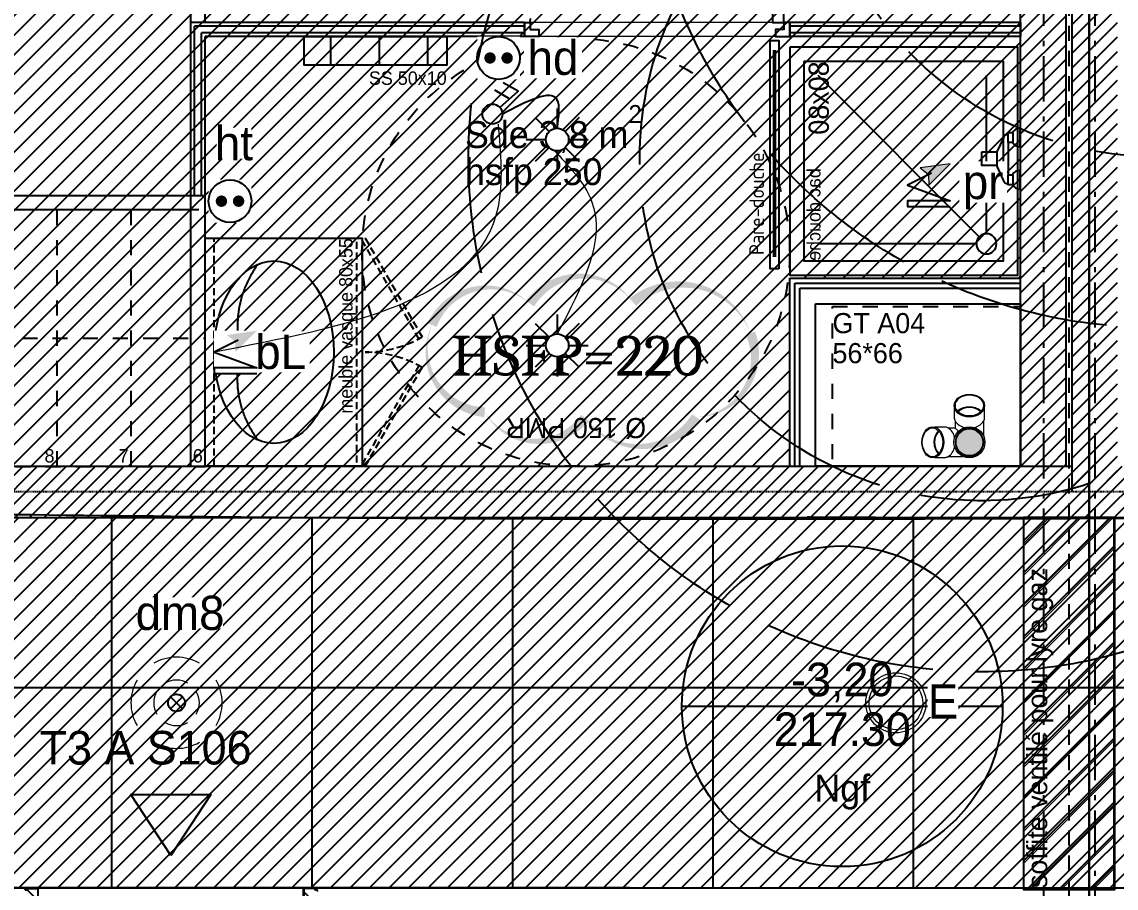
# Model space of a CAD drawing. Header units: centimetres. Extents: x -35664 to 50682, y -23001 to 23705.
# Drawn here: x 5841.6 to 6225.4, y 4152.4 to 4456.2 of the extents above; entities that cross this region are included whole.
import ezdxf

# ---------------------------------------------------------------- set-up
doc = ezdxf.new("R2010")
doc.units = ezdxf.units.CM
for name, pattern in [('ACAD_ISO02W100', [15, 12, -3]), ('ISO-03', [1.5, 0.6, -0.9]), ('Style de ligne -1', [0.41664, 0.20828, -0.20836]), ('Style de ligne -11', [0.347222, 0.20828, -0.138942]), ('Style de ligne -13', [0.147638, 0.098425, -0.049213]), ('Style de ligne -18', [0.164042, 0.054681, -0.109361]), ('Style de ligne -5', [0.20828, 0.069425, -0.138855]), ('Style de ligne -6', [1.04164, 0.625, -0.20828, 0.06943, -0.13893]), ('VW-01', [0.41656, 0.20828, -0.20828])]:
    doc.linetypes.add(name, pattern=pattern)
for name, color, linetype in [('B amÈnagement intÈrieur_Hatch', 252, 'Continuous'), ('B aménagement intérieur', 252, 'Continuous'), ('B BATI-équipement-sanitaires', 252, 'Continuous'), ('B faience', 252, 'Style de ligne -11'), ('B Faux plafonds', 9, 'Continuous'), ('B Faux plafonds_Hatch', 9, 'Continuous'), ('B GÈnÈral_Hatch', 252, 'Continuous'), ('B Général', 252, 'Continuous'), ('C ANNOTATIONS-axes horizontaux', 252, 'Style de ligne -1'), ('C ANNOTATIONS-niveaux', 252, 'Continuous'), ('C ANNOTATIONS-PMR', 252, 'Style de ligne -5'), ('C ANNOTATIONS-prestations', 252, 'Continuous'), ('C ANNOTATIONS-prestations_Hatch', 252, 'Continuous'), ('C ANNOTATIONS-texte', 252, 'Continuous'), ('C ANNOTATIONS-textes-numérotation gaine', 252, 'ISO-03'), ('D SURFACES-shab', 252, 'Continuous'), ('F REMPLISSAGE-vert clair', 252, 'Continuous'), ('F REMPLISSAGE-vert foncé', 252, 'Continuous'), ('prlm-EAU-CHU', 42, 'Continuous'), ('prlm-EAU-EUEV', 25, 'Continuous'), ('prlm-GT', 242, 'Continuous'), ('prlm-MOD', 64, 'Continuous')]:
    doc.layers.add(name, color=color, linetype=linetype)
doc.layers.add('prlm-CHAUFF-CONV', color=1, linetype='Continuous', lineweight=25)
doc.layers.add('prlm-ELEC-CFO', color=1, linetype='Continuous', lineweight=25)
doc.layers.add('prlm-ZEROPLOT', color=254, linetype='Continuous', plot=False)
doc.layers.get('prlm-CHAUFF-CONV').off()
doc.styles.add('Eurostile', font='Eurosti.TTF')
doc.styles.add('Eurostile (bold)', font='Eurostib.TTF')
doc.styles.add('Eurostile (italic)', font='Eurostib.TTF')
doc.styles.add('prlm-elec-cfo', font='comic.ttf', dxfattribs={"height": 12})
doc.styles.add('prlm-mod', font='cambriaz.ttf', dxfattribs={"height": 18})
doc.styles.get("Standard").update_dxf_attribs({"font": 'isocp.shx', "height": 15})
pattern_1 = [(45, (0, 0.2205), (-3.5277778, 3.3072917), [])]
pattern_2 = [(45, (0, 0), (2.4253472, -2.6458333), [])]

# ---------------------------------------------------------------- blocks, each defined once
blk = doc.blocks.new('A 90.Groupe-1')
at = {"layer": 'B amÈnagement intÈrieur_Hatch', "linetype": 'Continuous'}
blk.add_hatch(color=250, dxfattribs=at).paths.add_polyline_path([(5601.39, 4343.25), (5593.89, 4345.26), (5601.39, 4347.27)])
at = {"layer": 'B aménagement intérieur', "linetype": 'Continuous'}
for p, q in [((5619.89, 4390.26), (5619.89, 4300.26)), ((5645.89, 4390.26), (5645.89, 4300.26)), ((5671.89, 4390.26), (5671.89, 4300.26)), ((5697.89, 4390.26), (5697.89, 4300.26)), ((5723.89, 4390.26), (5723.89, 4300.26)), ((5749.89, 4390.26), (5749.89, 4300.26)), ((5775.89, 4390.26), (5775.89, 4300.26)), ((5593.89, 4345.26), (5788.89, 4345.26))]:
    blk.add_line(p, q, dxfattribs=at)
at = {"layer": 'B aménagement intérieur', "linetype": 'VW-01', "ltscale": 25.4}
for p, q in [((5801.89, 4390.26), (5801.89, 4300.26)), ((5827.89, 4390.26), (5827.89, 4300.26)), ((5853.89, 4390.26), (5853.89, 4300.26)), ((5879.89, 4390.26), (5879.89, 4300.26)), ((5788.89, 4345.26), (5905.89, 4345.26))]:
    blk.add_line(p, q, dxfattribs=at)
at = {"layer": 'B aménagement intérieur', "linetype": 'Continuous', "flags": 128}
blk.add_lwpolyline([(5801.89, 4390.26), (5593.89, 4390.26), (5593.89, 4300.26), (5775.89, 4300.26)], dxfattribs=at)
at = {"layer": 'B aménagement intérieur', "linetype": 'VW-01', "ltscale": 25.4, "flags": 128}
blk.add_lwpolyline([(5775.89, 4300.26), (5905.89, 4300.26), (5905.89, 4390.26), (5801.89, 4390.26)], close=True, dxfattribs=at)
at = {"layer": 'B aménagement intérieur', "linetype": 'Continuous', "flags": 128}
blk.add_lwpolyline([(5601.39, 4343.25), (5593.89, 4345.26), (5601.39, 4347.27)], close=True, dxfattribs=at)
at = {"layer": 'C ANNOTATIONS-prestations', "insert": (5596.39, 4388.96), "char_height": 7.059, "width": 93.6119, "attachment_point": 1, "line_spacing_factor": 0.894142, "style": 'Eurostile'}
blk.add_mtext('escalier 18 hts de 17,8 cm\\Pgiron 26 cm\\P', dxfattribs=at)
at = {"layer": 'C ANNOTATIONS-prestations', "attachment_point": 1, "line_spacing_factor": 0.894142, "style": 'Eurostile'}
for s, insert, char_height in [('18', (5585.23, 4306.38), 4.706), ('17', (5611.23, 4306.45), 4.706), ('16', (5637.23, 4306.38), 4.706), ('15', (5663.23, 4306.38), 4.706), ('14', (5689.23, 4306.38), 4.706), ('13', (5715.23, 4306.38), 4.706), ('12', (5741.23, 4306.38), 4.706), ('11', (5767.23, 4306.45), 4.706), ('10', (5793.23, 4306.38), 4.706), ('9', (5823.56, 4306.38), 4.71), ('8', (5849.56, 4306.38), 4.71), ('7', (5875.56, 4306.38), 4.71), ('6', (5901.56, 4306.38), 4.71)]:
    blk.add_mtext(s, dxfattribs=dict(at, insert=insert, char_height=char_height))
blk = doc.blocks.new('A 90.Groupe-2-1')
at = {"layer": 'B Général', "linetype": 'Continuous'}
for centre, major_axis, ratio in [((0, -24.07), (32, 0), 0.65625), ((0, -6.97), (1.5, 0), 1), ((0, -17.15), (2.5, 0), 1)]:
    blk.add_ellipse(centre, major_axis=major_axis, ratio=ratio, dxfattribs=at)
for points in [[(-30.82, -18.37), (-20.7, -11.37), (-9.74, -11.32), (-4.71, -11.3), (0, -11.3)], [(30.82, -18.37), (20.7, -11.37), (9.74, -11.32), (4.71, -11.3), (0, -11.3)]]:
    blk.add_open_spline(points, degree=2, knots=[0, 0, 0, 1, 1, 2, 2, 2], dxfattribs=at)
blk.add_open_spline([(-30.45, -17.59), (-30.5, -17.61), (-30.55, -17.64)], degree=2, dxfattribs=at)
blk = doc.blocks.new('A 90.meuble vasque 80x60')
at = {"layer": 'B BATI-équipement-sanitaires', "linetype": 'Style de ligne -13', "ltscale": 25.4, "flags": 128}
for points in [[(-40, -3.07), (40, -3.07), (40, -53.07), (-40, -53.07)], [(-40, -56.07), (-5.36, -76.07), (-4.71, -74.94), (-39.35, -54.94)], [(40, -56.07), (5.36, -76.07), (4.71, -74.94), (39.35, -54.94)]]:
    blk.add_lwpolyline(points, close=True, dxfattribs=at)
at = {"layer": 'B BATI-équipement-sanitaires', "linetype": 'Style de ligne -13', "ltscale": 25.4}
for centre, start, end in [((-40, -56.07), 330, 0), ((40, -56.07), 180, 210)]:
    blk.add_arc(centre, 40, start, end, dxfattribs=at)
at = {"layer": 'B Général', "flags": 128}
blk.add_lwpolyline([(-40, 0), (40, 0), (40, -55), (-40, -55)], close=True, dxfattribs=at)
at = {"layer": 'B Général'}
blk.add_blockref('A 90.Groupe-2-1', (0, 0), dxfattribs=at)
at = {"layer": 'C ANNOTATIONS-prestations', "insert": (40, -53.07), "char_height": 4.706, "width": 80, "attachment_point": 9, "line_spacing_factor": 0.894142, "style": 'Eurostile'}
blk.add_mtext('meuble vasque 80x55', dxfattribs=at)
blk = doc.blocks.new('A 90.PP 80')
at = {"layer": 'B Général', "flags": 128}
blk.add_lwpolyline([(-43, 2.5), (-43, 85.5), (-39, 85.5), (-39, 2.5)], close=True, dxfattribs=at)
at = {"layer": 'B Général', "linetype": 'Style de ligne -18', "ltscale": 25.4, "flags": 128}
blk.add_lwpolyline([(46, 2.5), (45.27, 13.33), (43.1, 23.98), (39.53, 34.26), (34.61, 44), (28.44, 53.03), (21.1, 61.19), (12.74, 68.35), (3.5, 74.38), (-6.47, 79.18), (-17, 82.67), (-27.91, 84.79), (-39, 85.5)], dxfattribs=at)
at = {"layer": 'B Général', "linetype": 'Continuous', "flags": 128}
for points in [[(-45, 2.5), (-43, 2.5), (-43, 0), (-40, 0), (-40, -2.5), (-45, -2.5)], [(48, 2.5), (46, 2.5), (46, 0), (43, 0), (43, -2.5), (48, -2.5), (48, -2.5), (48, -2.5), (48, 1.79), (48, 1.79)]]:
    blk.add_lwpolyline(points, close=True, dxfattribs=at)
at = {"layer": 'C ANNOTATIONS-prestations', "insert": (-37.5, 32.5), "char_height": 5.8825, "attachment_point": 1, "rotation": 90, "line_spacing_factor": 0.894142, "style": 'Eurostile'}
blk.add_mtext('PP 83 x 204', dxfattribs=at)
blk = doc.blocks.new('A 90.Sèche-serviette')
at = {"layer": 'B GÈnÈral_Hatch', "linetype": 'Continuous'}
h = blk.add_hatch(dxfattribs=at)
h.set_pattern_fill('H_BARDAGE V 150', color=256, style=0, pattern_type=2)
h.set_pattern_definition([(90, (0, 3.493), (17, 0), [])])
h.paths.add_polyline_path([(-25, 8.4925), (25, 8.4925), (25, -1.5075), (-25, -1.5075)])
at = {"layer": 'B Général', "linetype": 'Continuous', "flags": 128}
blk.add_lwpolyline([(-25, 8.4925), (25, 8.4925), (25, -1.5075), (-25, -1.5075)], close=True, dxfattribs=at)
at = {"layer": 'C ANNOTATIONS-prestations', "insert": (25, -8.4925), "char_height": 4.706, "width": 50, "attachment_point": 9, "line_spacing_factor": 0.894142, "style": 'Eurostile'}
blk.add_mtext('SS 50x10', dxfattribs=at)
blk = doc.blocks.new('A 90.Bac douche 80.80')
at = {"layer": 'B faience', "lineweight": 18, "flags": 128}
blk.add_lwpolyline([(-41, -40), (40, -40), (40, 41)], dxfattribs=at)
at = {"layer": 'B Général', "linetype": 'Continuous'}
for p, q in [((25.5, -25.5), (-31, 31)), ((28, -24.46), (28, 31)), ((24.46, -28), (-31, -28))]:
    blk.add_line(p, q, dxfattribs=at)
at = {"layer": 'B Général', "linetype": 'Continuous', "flags": 128}
for points in [[(-41, 41), (39, 41), (39, -39), (-41, -39)], [(-36, 36), (34, 36), (34, -34), (-36, -34)]]:
    blk.add_lwpolyline(points, close=True, dxfattribs=at)
at = {"layer": 'B Général', "linetype": 'Continuous'}
blk.add_circle((28, -28), 3.54, dxfattribs=at)
at = {"layer": 'B Général', "insert": (-36, 30.76), "char_height": 7.059, "width": 35, "attachment_point": 4, "line_spacing_factor": 0.894142, "style": 'Eurostile'}
blk.add_mtext('80x80', dxfattribs=at)
at = {"layer": 'C ANNOTATIONS-prestations', "insert": (34, 32.51), "char_height": 4.706, "width": 70, "attachment_point": 6, "line_spacing_factor": 0.894142, "style": 'Eurostile'}
blk.add_mtext('bac douche ', dxfattribs=at)
blk = doc.blocks.new('A 90.Rond 150_PMR')
at = {"layer": 'B Général', "linetype": 'VW-01', "ltscale": 25.4}
blk.add_circle((0, 0), 75, dxfattribs=at)
at = {"layer": 'B Général', "insert": (-61.5, 0), "char_height": 7.059, "attachment_point": 5, "rotation": 90, "line_spacing_factor": 0.894142, "style": 'Eurostile (italic)'}
blk.add_mtext('Ø 150 PMR', dxfattribs=at)
blk = doc.blocks.new('A 90.Groupe-7-1')
at = {"layer": 'B Faux plafonds_Hatch', "linetype": 'Continuous'}
h = blk.add_hatch(dxfattribs=at)
h.set_pattern_fill('F_P__SOFFITE', color=256, style=0, pattern_type=2)
h.set_pattern_definition(pattern_1)
h.paths.add_polyline_path([(5554.96, 4571.39), (5554.96, 4571.39), (5624.97, 4571.39), (5624.97, 4390.27), (5589.96, 4390.27), (5589.96, 4300.39), (6110.89, 4300.39), (6110.89, 4366.39), (6191.89, 4366.39), (6191.89, 4883.39), (5213.04, 4883.39), (5213.04, 4450.29), (5421.06, 4450.29), (5421.06, 4571.39)])
at = {"layer": 'B Faux plafonds', "linetype": 'Style de ligne -5', "ltscale": 25.4, "flags": 128}
blk.add_lwpolyline([(5554.96, 4571.39), (5554.96, 4571.39), (5624.97, 4571.39), (5624.97, 4390.27), (5589.96, 4390.27), (5589.96, 4300.39), (6110.89, 4300.39), (6110.89, 4366.39), (6191.89, 4366.39), (6191.89, 4883.39), (5213.04, 4883.39), (5213.04, 4450.29), (5421.06, 4450.29), (5421.06, 4571.39)], close=True, dxfattribs=at)
at = {"layer": 'B Général', "linetype": 'VW-01', "ltscale": 25.4}
for p, q in [((5900.89, 4379.22), (5900.89, 4882.39)), ((5905.89, 4456.07), (5905.89, 4882.39))]:
    blk.add_line(p, q, dxfattribs=at)
at = {"layer": 'B Général', "linetype": 'Continuous'}
for p, q in [((6017.89, 4456.07), (5900.89, 4456.07)), ((5900.89, 4395.26), (5900.89, 4456.07)), ((6017.89, 4456.07), (6017.89, 4451.07)), ((6110.89, 4456.07), (6110.89, 4451.07)), ((6191.89, 4456.07), (6110.89, 4456.07)), ((6191.89, 4456.07), (6191.89, 4451.07)), ((6017.89, 4451.07), (5905.89, 4451.07)), ((5905.89, 4395.26), (5905.89, 4451.07)), ((6191.89, 4451.07), (6110.89, 4451.07)), ((5900.89, 4395.26), (5624.96, 4395.26)), ((5900.89, 4395.26), (5624.96, 4395.26)), ((5905.89, 4395.26), (5900.89, 4395.26)), ((5905.89, 4395.26), (5900.89, 4395.26)), ((5905.89, 4395.26), (5900.89, 4395.26)), ((5905.89, 4300.39), (5905.89, 4395.26)), ((5905.89, 4300.39), (5905.89, 4395.26)), ((5900.89, 4390.26), (5624.96, 4390.26)), ((5900.89, 4390.26), (5624.96, 4390.26)), ((5900.89, 4300.39), (5900.89, 4390.26)), ((5900.89, 4300.39), (5900.89, 4390.26)), ((6110.89, 4300.39), (6110.89, 4366.39)), ((6110.89, 4366.39), (6191.89, 4366.39)), ((6119.89, 4300.39), (6119.89, 4357.39)), ((6119.89, 4357.39), (6191.89, 4357.39))]:
    blk.add_line(p, q, dxfattribs=at)
at = {"layer": 'D SURFACES-shab', "lineweight": 18, "flags": 128}
for points in [[(6191.89, 4883.39), (6191.89, 4456.07), (5900.89, 4456.07), (5900.89, 4395.26), (5624.97, 4395.26), (5624.97, 4563.47), (5624.97, 4571.39), (5213.04, 4571.39), (5213.04, 4883.39), (5759.45, 4883.14)], [(5905.89, 4451.07), (5905.89, 4300.39), (6110.89, 4300.39), (6110.89, 4366.39), (6191.89, 4366.39), (6191.89, 4451.07)]]:
    blk.add_lwpolyline(points, close=True, dxfattribs=at)
at = {"layer": 'F REMPLISSAGE-vert clair'}
for p, q in [((6017.89, 4454.77), (5902.19, 4454.77)), ((5902.19, 4395.26), (5902.19, 4454.77)), ((6017.89, 4452.37), (5904.59, 4452.37)), ((5904.59, 4395.26), (5904.59, 4452.37)), ((6191.89, 4454.77), (6110.89, 4454.77)), ((6191.89, 4452.37), (6110.89, 4452.37)), ((6112.69, 4300.39), (6112.69, 4364.59)), ((6112.69, 4364.59), (6191.89, 4364.59)), ((6114.49, 4300.39), (6114.49, 4362.79)), ((6114.49, 4300.39), (6114.49, 4362.79)), ((6114.49, 4362.79), (6191.89, 4362.79)), ((6114.49, 4362.79), (6191.89, 4362.79))]:
    blk.add_line(p, q, dxfattribs=at)
at = {"layer": 'F REMPLISSAGE-vert clair', "linetype": 'Continuous'}
for p, q in [((6119.89, 4300.39), (6119.89, 4357.39)), ((6119.89, 4357.39), (6191.89, 4357.39))]:
    blk.add_line(p, q, dxfattribs=at)
at = {"layer": 'F REMPLISSAGE-vert foncé', "linetype": 'Continuous'}
for p, q in [((6017.89, 4456.07), (5900.89, 4456.07)), ((5900.89, 4395.26), (5900.89, 4456.07)), ((6191.89, 4456.07), (6110.89, 4456.07)), ((6017.89, 4451.07), (5905.89, 4451.07)), ((5905.89, 4395.26), (5905.89, 4451.07)), ((6191.89, 4451.07), (6110.89, 4451.07)), ((6110.89, 4300.39), (6110.89, 4366.39)), ((6110.89, 4366.39), (6191.89, 4366.39))]:
    blk.add_line(p, q, dxfattribs=at)
at = {"layer": 'F REMPLISSAGE-vert foncé'}
for p, q in [((6017.89, 4454.77), (5902.19, 4454.77)), ((5902.19, 4395.26), (5902.19, 4454.77)), ((6017.89, 4452.37), (5904.59, 4452.37)), ((5904.59, 4395.26), (5904.59, 4452.37)), ((6191.89, 4454.77), (6110.89, 4454.77)), ((6191.89, 4452.37), (6110.89, 4452.37)), ((6112.69, 4300.39), (6112.69, 4364.59)), ((6112.69, 4364.59), (6191.89, 4364.59))]:
    blk.add_line(p, q, dxfattribs=at)
at = {"layer": 'B aménagement intérieur'}
for name, p in [('A 90.Sèche-serviette', (5965.61, 4442.58)), ('A 90.Groupe-1', (0, 0))]:
    blk.add_blockref(name, p, dxfattribs=at)
at = {"layer": 'B Général', "xscale": -1}
blk.add_blockref('A 90.PP 80', (6065.89, 4453.57), dxfattribs=at)
at = {"layer": 'B Général', "xscale": -1, "rotation": 90}
blk.add_blockref('A 90.Bac douche 80.80', (6151.89, 4406.39), dxfattribs=at)
at = {"layer": 'B Général', "rotation": 90}
blk.add_blockref('A 90.meuble vasque 80x60', (5905.94, 4340.39), dxfattribs=at)
at = {"layer": 'C ANNOTATIONS-PMR', "ltscale": 25.4, "rotation": 90}
blk.add_blockref('A 90.Rond 150_PMR', (6035.89, 4375.39), dxfattribs=at)
at = {"layer": 'C ANNOTATIONS-prestations', "insert": (5997, 4396.14), "char_height": 9.412, "width": 60.5, "attachment_point": 7, "line_spacing_factor": 0.894142, "style": 'Eurostile'}
blk.add_mtext('hsfp 250', dxfattribs=at)
at = {"layer": 'C ANNOTATIONS-texte', "insert": (5997, 4410.25), "char_height": 9.412, "attachment_point": 7, "line_spacing_factor": 0.894142, "style": 'Eurostile'}
blk.add_mtext('Sde 3,8 m{\\H0.6667x;\\S2^ ;}', dxfattribs=at)
blk = doc.blocks.new('A 90.Groupe-15-1')
at = {"layer": 'C ANNOTATIONS-texte', "insert": (5885, 4207.52), "char_height": 11.765, "width": 179, "attachment_point": 2, "line_spacing_factor": 0.894142, "style": 'Eurostile (bold)'}
blk.add_mtext('T3{\\fEurostile|b0|i0|c0|p0; A S106}', dxfattribs=at)
blk = doc.blocks.new('A 90.PP 93_204 PF1_2h mur20')
at = {"layer": 'B GÈnÈral_Hatch', "linetype": 'Continuous'}
h = blk.add_hatch(dxfattribs=at)
h.set_pattern_fill('50_BETON', color=256, style=0, pattern_type=2)
h.set_pattern_definition(pattern_2)
edge = h.paths.add_edge_path()
edge.add_line((-51.6, -8.95), (-50.94, -8.37))
edge.add_line((-50.94, -8.37), (-50.93, -8.36))
edge.add_arc((-50.79, -8.52), 0.2, 48.9909, 131.0091, ccw=False)
edge.add_line((-50.66, -8.36), (-50.65, -8.37))
edge.add_line((-50.65, -8.37), (-50.1, -8.86))
edge.add_line((-50.1, -8.86), (-50.1, -8.86))
edge.add_arc((-50.06, -8.82), 0.05, 228.9909, 270)
edge.add_line((-50.06, -8.87), (-50.06, -8.87))
edge.add_line((-50.06, -8.87), (-46.7, -8.87))
edge.add_line((-46.7, -8.87), (-46.69, -8.87))
edge.add_arc((-46.69, -8.83), 0.0435, 270, 360)
edge.add_line((-46.65, -8.83), (-46.65, 2.7))
edge.add_arc((-46.48, 2.7), 0.174, 90, 180, ccw=False)
edge.add_line((-46.48, 2.87), (-46.45, 2.87))
edge.add_line((-46.45, 2.87), (-44.9, 2.87))
edge.add_line((-44.9, 2.87), (-44.89, 2.87))
edge.add_arc((-44.89, 2.91), 0.0435, 270, 360)
edge.add_line((-44.85, 2.91), (-44.85, 5.96))
edge.add_arc((-44.89, 5.96), 0.0435, 0, 90)
edge.add_line((-44.89, 6), (-44.9, 6))
edge.add_line((-44.9, 6), (-46.45, 6))
edge.add_line((-46.45, 6), (-46.48, 6))
edge.add_arc((-46.48, 6.17), 0.174, 180, 270, ccw=False)
edge.add_line((-46.65, 6.17), (-46.65, 8.83))
edge.add_arc((-46.69, 8.83), 0.0435, 0, 90)
edge.add_line((-46.69, 8.87), (-46.7, 8.87))
edge.add_line((-46.7, 8.87), (-50.06, 8.87))
edge.add_line((-50.06, 8.87), (-50.06, 8.87))
edge.add_arc((-50.06, 8.82), 0.05, 90, 131.0091)
edge.add_line((-50.1, 8.86), (-50.1, 8.86))
edge.add_line((-50.1, 8.86), (-50.65, 8.37))
edge.add_line((-50.65, 8.37), (-50.66, 8.37))
edge.add_arc((-50.79, 8.52), 0.2, 233.0967, 311.0091, ccw=False)
edge.add_line((-50.91, 8.36), (-50.92, 8.36))
edge.add_line((-50.92, 8.36), (-51.44, 8.81))
edge.add_line((-51.44, 8.81), (-51.44, 8.81))
edge.add_line((-51.44, 8.81), (-51.6, 8.95))
edge.add_line((-51.6, 8.95), (-51.6, -8.95))
h = blk.add_hatch(dxfattribs=at)
h.set_pattern_fill('50_BETON', color=256, style=0, pattern_type=2)
h.set_pattern_definition(pattern_2)
edge = h.paths.add_edge_path()
edge.add_line((51.6, -8.95), (50.94, -8.37))
edge.add_line((50.94, -8.37), (50.93, -8.36))
edge.add_arc((50.79, -8.52), 0.2, 48.9909, 131.0091)
edge.add_line((50.66, -8.36), (50.65, -8.37))
edge.add_line((50.65, -8.37), (50.1, -8.86))
edge.add_line((50.1, -8.86), (50.1, -8.86))
edge.add_arc((50.06, -8.82), 0.05, 270, 311.0091, ccw=False)
edge.add_line((50.06, -8.87), (50.06, -8.87))
edge.add_line((50.06, -8.87), (46.7, -8.87))
edge.add_line((46.7, -8.87), (46.69, -8.87))
edge.add_arc((46.69, -8.83), 0.0435, 180, 270, ccw=False)
edge.add_line((46.65, -8.83), (46.65, 2.7))
edge.add_arc((46.48, 2.7), 0.174, 0, 90)
edge.add_line((46.48, 2.87), (46.45, 2.87))
edge.add_line((46.45, 2.87), (44.9, 2.87))
edge.add_line((44.9, 2.87), (44.89, 2.87))
edge.add_arc((44.89, 2.91), 0.0435, 180, 270, ccw=False)
edge.add_line((44.85, 2.91), (44.85, 5.96))
edge.add_arc((44.89, 5.96), 0.0435, 90, 180, ccw=False)
edge.add_line((44.89, 6), (44.9, 6))
edge.add_line((44.9, 6), (46.45, 6))
edge.add_line((46.45, 6), (46.48, 6))
edge.add_arc((46.48, 6.17), 0.174, 270, 360)
edge.add_line((46.65, 6.17), (46.65, 8.83))
edge.add_arc((46.69, 8.83), 0.0435, 90, 180, ccw=False)
edge.add_line((46.69, 8.87), (46.7, 8.87))
edge.add_line((46.7, 8.87), (50.06, 8.87))
edge.add_line((50.06, 8.87), (50.06, 8.87))
edge.add_arc((50.06, 8.82), 0.05, 48.9909, 90, ccw=False)
edge.add_line((50.1, 8.86), (50.1, 8.86))
edge.add_line((50.1, 8.86), (50.65, 8.37))
edge.add_line((50.65, 8.37), (50.66, 8.37))
edge.add_arc((50.79, 8.52), 0.2, 228.9909, 306.9033)
edge.add_line((50.91, 8.36), (50.92, 8.36))
edge.add_line((50.92, 8.36), (51.44, 8.81))
edge.add_line((51.44, 8.81), (51.44, 8.81))
edge.add_line((51.44, 8.81), (51.6, 8.95))
edge.add_line((51.6, 8.95), (51.6, -8.95))
at = {"layer": 'B Général', "linetype": 'Style de ligne -13', "ltscale": 25.4}
for p, q in [((46.7, 9), (-46.7, 9)), ((46.7, -9), (-46.7, -9))]:
    blk.add_line(p, q, dxfattribs=at)
at = {"layer": 'B Général', "linetype": 'Continuous', "flags": 128}
for points in [[(45, 12), (48.5, 12), (48.5, 10), (50, 10), (50.01, 106), (48.51, 106), (48.51, 104), (45.01, 104)], [(0, -20.5), (-14, -41.85), (14, -41.85)]]:
    blk.add_lwpolyline(points, close=True, dxfattribs=at)
for points in [[(-46.5, 8.83), (-46.5, 6.17, 0.414214), (-46.46, 6.13), (-46.45, 6.13), (-44.9, 6.13), (-44.87, 6.13, -0.414214), (-44.7, 5.96), (-44.7, 2.91, -0.414214), (-44.87, 2.74), (-44.9, 2.74), (-46.45, 2.74), (-46.46, 2.74, 0.414214), (-46.5, 2.7), (-46.5, -8.83, -0.414214), (-46.67, -9), (-46.7, -9), (-50.06, -9), (-50.07, -9, -0.18087), (-50.2, -8.95), (-50.2, -8.95), (-50.76, -8.47), (-50.76, -8.46, 0.373975), (-50.83, -8.46), (-50.83, -8.47), (-51.49, -9.04), (-51.6, -8.95), (-50.94, -8.37), (-50.93, -8.36, -0.373975), (-50.66, -8.36), (-50.65, -8.37), (-50.1, -8.86), (-50.1, -8.86, 0.18087), (-50.06, -8.87), (-50.06, -8.87), (-46.7, -8.87), (-46.69, -8.87, 0.414214), (-46.65, -8.83), (-46.65, 2.7, -0.414214), (-46.48, 2.87), (-46.45, 2.87), (-44.9, 2.87), (-44.89, 2.87, 0.414214), (-44.85, 2.91), (-44.85, 5.96, 0.414214), (-44.89, 6), (-44.9, 6), (-46.45, 6), (-46.48, 6, -0.414214), (-46.65, 6.17), (-46.65, 8.83, 0.414214), (-46.69, 8.87), (-46.7, 8.87), (-50.06, 8.87), (-50.06, 8.87, 0.18087), (-50.1, 8.86), (-50.1, 8.86), (-50.65, 8.37), (-50.66, 8.37, -0.353689), (-50.91, 8.36), (-50.92, 8.36), (-51.44, 8.81), (-51.44, 8.81), (-51.6, 8.95), (-51.49, 9.04), (-50.88, 8.51, 0.385556), (-50.77, 8.46), (-50.76, 8.47), (-50.2, 8.95), (-50.2, 8.95, -0.18087), (-50.07, 9), (-50.06, 9), (-46.7, 9), (-46.67, 9, -0.414214)], [(46.5, 8.83), (46.5, 6.17, -0.414214), (46.46, 6.13), (46.45, 6.13), (44.9, 6.13), (44.87, 6.13, 0.414214), (44.7, 5.96), (44.7, 2.91, 0.414214), (44.87, 2.74), (44.9, 2.74), (46.45, 2.74), (46.46, 2.74, -0.414214), (46.5, 2.7), (46.5, -8.83, 0.414214), (46.67, -9), (46.7, -9), (50.06, -9), (50.07, -9, 0.18087), (50.2, -8.95), (50.2, -8.95), (50.76, -8.47), (50.76, -8.46, -0.373975), (50.83, -8.46), (50.83, -8.47), (51.49, -9.04), (51.6, -8.95), (50.94, -8.37), (50.93, -8.36, 0.373975), (50.66, -8.36), (50.65, -8.37), (50.1, -8.86), (50.1, -8.86, -0.18087), (50.06, -8.87), (50.06, -8.87), (46.7, -8.87), (46.69, -8.87, -0.414214), (46.65, -8.83), (46.65, 2.7, 0.414214), (46.48, 2.87), (46.45, 2.87), (44.9, 2.87), (44.89, 2.87, -0.414214), (44.85, 2.91), (44.85, 5.96, -0.414214), (44.89, 6), (44.9, 6), (46.45, 6), (46.48, 6, 0.414214), (46.65, 6.17), (46.65, 8.83, -0.414214), (46.69, 8.87), (46.7, 8.87), (50.06, 8.87), (50.06, 8.87, -0.18087), (50.1, 8.86), (50.1, 8.86), (50.65, 8.37), (50.66, 8.37, 0.353689), (50.91, 8.36), (50.92, 8.36), (51.44, 8.81), (51.44, 8.81), (51.6, 8.95), (51.49, 9.04), (50.88, 8.51, -0.385556), (50.77, 8.46), (50.76, 8.47), (50.2, 8.95), (50.2, 8.95, 0.18087), (50.07, 9), (50.06, 9), (46.7, 9), (46.67, 9, 0.414214)]]:
    blk.add_lwpolyline(points, format="xyb", close=True, dxfattribs=at)
at = {"layer": 'B Général', "linetype": 'Continuous'}
blk.add_circle((48.5, 9.5), 0.5, dxfattribs=at)
blk.add_arc((48.5, 9.5), 94.5, 90, 181.2323, dxfattribs=at)
at = {"layer": 'C ANNOTATIONS-prestations', "insert": (25.17, 12.23), "char_height": 7.059, "attachment_point": 1, "rotation": 90, "line_spacing_factor": 0.894142, "style": 'Eurostile'}
blk.add_mtext('PP 93*204\\PPF 1/2h\\P', dxfattribs=at)
blk = doc.blocks.new('A 90.Alti BAT A R-1')
at = {"layer": 'C ANNOTATIONS-niveaux', "linetype": 'Continuous'}
blk.add_line((-55.92, -9.05), (56.58, -9.05), dxfattribs=at)
blk.add_circle((0.33, -9.05), 56.25, dxfattribs=at)
at = {"layer": 'C ANNOTATIONS-niveaux', "attachment_point": 2, "rotation": 0, "line_spacing_factor": 0.894142, "style": 'Eurostile'}
for s, insert, char_height in [('-3,20', (0.33, 6.24), 11.765), ('217.30', (0.33, -11.22), 11.765), ('Ngf', (0.33, -33.06), 9.412)]:
    blk.add_mtext(s, dxfattribs=dict(at, insert=insert, char_height=char_height))
blk = doc.blocks.new('A 90.Groupe-35-1')
at = {"layer": 'B Général', "linetype": 'VW-01', "ltscale": 25.4, "flags": 128}
blk.add_lwpolyline([(6125.89, 4356.39), (6191.89, 4356.39), (6191.89, 4300.39), (6125.89, 4300.39)], close=True, dxfattribs=at)
at = {"layer": 'C ANNOTATIONS-textes-numérotation gaine', "insert": (6125.89, 4354.1), "char_height": 7.059, "width": 56.9358, "attachment_point": 1, "line_spacing_factor": 0.894142, "style": 'Eurostile'}
blk.add_mtext('GT A04\\P56*66', dxfattribs=at)
blk = doc.blocks.new('A 90.Groupe-23-1')
at = {"layer": 'B Général', "linetype": 'Style de ligne -11', "ltscale": 25.4}
blk.add_line((-1456.92, -1173.93), (-1456.92, 946.07), dxfattribs=at)
blk = doc.blocks.new('B 90.Groupe-19-1')
at = {"layer": 'B Général', "linetype": 'Style de ligne -11', "ltscale": 25.4}
blk.add_line((-1456.92, -1173.93), (-1456.92, 946.07), dxfattribs=at)
blk = doc.blocks.new('xi.pdch')
at = {"layer": 'prlm-MOD', "color": 0, "linetype": 'ByBlock', "lineweight": -2, "ltscale": 50}
blk.add_lwpolyline([(-32.52, -3.22), (-32.52, -0.19), (47.48, -0.19), (47.48, -3.22)], close=True, dxfattribs=at)
at = {"layer": 'prlm-MOD', "color": 0, "linetype": 'ByBlock', "lineweight": 5, "ltscale": 50, "const_width": 1.3}
blk.add_lwpolyline([(-28.4, -1.71), (44.13, -1.71), (44.13, -1.71)], dxfattribs=at)
at = {"layer": 'prlm-MOD', "color": 0, "insert": (-27.71, 7.06), "char_height": 5.1497, "width": 137.3149, "attachment_point": 1}
blk.add_mtext('Pare-douche', dxfattribs=at)
blk = doc.blocks.new('xi.dm8')
at = {"layer": 'prlm-ELEC-CFO', "color": 0}
for points in [[(-2.12, 2.12), (2.12, -2.12)], [(2.12, 2.12), (-2.12, -2.12)]]:
    blk.add_lwpolyline(points, dxfattribs=at)
blk.add_circle((0, 0), 3, dxfattribs=at)
at = {"layer": 'prlm-ELEC-CFO', "color": 0, "lineweight": 13}
for radius, start, end in [(16, 60, 120), (16, 150, 210), (8, 60, 120), (16, 330, 30), (8, 150, 210), (8, 330, 30), (8, 240, 300), (16, 240, 300)]:
    blk.add_arc((0, 0), radius, start, end, dxfattribs=at)
blk = doc.blocks.new('xi.lumE')
at = {"layer": 'prlm-ELEC-CFO', "color": 0, "linetype": 'ByBlock', "lineweight": 13}
for radius in [10.55, 9.42]:
    blk.add_circle((0, 0), radius, dxfattribs=at)
blk = doc.blocks.new('xi.TSL-050-050')
at = {"layer": 'prlm-ZEROPLOT', "linetype": 'ByBlock', "lineweight": -2, "flags": 128}
blk.add_lwpolyline([(-21, 0), (21, 0)], dxfattribs=at)
blk = doc.blocks.new('xi.dchrob')
at = {"layer": 'prlm-MOD', "color": 161}
for p, q in [((8.16, -2.3), (8.16, 2.3)), ((13.38, 1.16), (13.38, -1.16))]:
    blk.add_line(p, q, dxfattribs=at)
for points in [[(0, 10.66), (0, 4.16)], [(4.19, -5.66), (4.19, 5.66)], [(5.77, 7.56), (8.16, 2.38)], [(5.77, -7.26), (8.16, -2.37)], [(0, -4.16), (0, -10.66)]]:
    blk.add_lwpolyline(points, dxfattribs=at)
for points in [[(2.5, 9.16), (4.19, 9.16), (4.19, 5.66), (2.5, 5.66)], [(13.38, -2.37), (8.16, -2.37), (8.16, 2.38), (13.38, 2.38)], [(2.5, -5.66), (4.19, -5.66), (4.19, -9.16), (2.5, -9.16)]]:
    blk.add_lwpolyline(points, close=True, dxfattribs=at)
for centre, radius, start, end in [((0, 7.41), 3.25, 32.579, 90), ((4.65, 7.56), 1.13, 0, 114.0743), ((0, 7.41), 3.25, 270, 327.421), ((0, -7.41), 3.25, 32.579, 90), ((4.65, -7.26), 1.13, 245.9257, 360), ((0, -7.41), 3.25, 270, 327.421)]:
    blk.add_arc(centre, radius, start, end, dxfattribs=at)
at = {"layer": 'prlm-ZEROPLOT', "color": 253, "linetype": 'ACAD_ISO02W100', "ltscale": 5}
for radius in [180, 120]:
    blk.add_circle((13.38, 0), radius, dxfattribs=at)
blk = doc.blocks.new('xi.PR')
at = {"layer": 'prlm-ELEC-CFO', "lineweight": 5}
blk.add_hatch(color=0, dxfattribs=at).paths.add_polyline_path([(-3, 6), (-0.1, 3.7), (0, 0), (7.5, 7.5)])
at = {"layer": 'prlm-ELEC-CFO', "color": 0}
blk.add_lwpolyline([(0.95, 4.23), (-7.5, 0), (7.5, -5.5), (-7.5, -5.5), (-7.5, -7.5), (7.5, -7.5)], dxfattribs=at)
at = {"layer": 'prlm-ELEC-CFO', "color": 0, "lineweight": 5, "flags": 128}
blk.add_lwpolyline([(-3, 6), (-0.1, 3.7), (0, 0), (7.5, 7.5)], close=True, dxfattribs=at)
blk = doc.blocks.new('xi.PCHD')
at = {"color": 0, "lineweight": 5}
blk.add_wipeout([(-7.5, -7.5), (7.5, -7.5), (7.5, 7.5), (-7.5, 7.5)], dxfattribs=at).dxf.layer = 'prlm-ELEC-CFO'
at = {"layer": 'prlm-ELEC-CFO', "color": 0, "linetype": 'ByBlock', "lineweight": 5, "const_width": 2}
for points in [[(-4, 0, 1), (-2, 0, 1)], [(2, 0, 1), (4, 0, 1)]]:
    blk.add_lwpolyline(points, format="xyb", close=True, dxfattribs=at)
at = {"layer": 'prlm-ELEC-CFO', "color": 0, "linetype": 'ByBlock', "lineweight": -2}
blk.add_circle((0, 0), 7.5, dxfattribs=at)
blk = doc.blocks.new('xi.DA')
at = {"layer": 'prlm-ELEC-CFO', "color": 0}
for points in [[(4.05, 1.39), (-1.17, 4.34)], [(0.61, -1.67), (7.04, 4.05), (1.81, 7.01)]]:
    blk.add_lwpolyline(points, dxfattribs=at)
blk.add_circle((-2, -4), 3.5, dxfattribs=at)
blk = doc.blocks.new('xi.BL')
at = {"color": 0, "lineweight": 5}
blk.add_wipeout([(-7.5, -7.5), (7.5, -7.5), (7.5, 7.5), (-7.5, 7.5)], dxfattribs=at).dxf.layer = 'prlm-ELEC-CFO'
at = {"layer": 'prlm-ELEC-CFO', "lineweight": 5}
blk.add_hatch(color=0, dxfattribs=at).paths.add_polyline_path([(-3, 6), (-0.1, 3.7), (0, 0), (7.5, 7.5)])
at = {"layer": 'prlm-ELEC-CFO', "color": 0}
blk.add_lwpolyline([(0.95, 4.23), (-7.5, 0), (7.5, -5.5), (-7.5, -5.5), (-7.5, -7.5), (7.5, -7.5)], dxfattribs=at)
blk = doc.blocks.new('xi.cee3')
at = {"layer": 'prlm-EAU-CHU', "color": 0, "lineweight": 13}
for p, q in [((-5.34, 12.09), (-5.34, 8.77)), ((5.34, 8.77), (5.34, 12.09)), ((-5, 7.43), (-5, 2.17)), ((5, 5), (3.85, 3.85)), ((5, 5), (5, 7.43)), ((7.43, 5), (5, 5)), ((12.09, 5.34), (8.77, 5.34)), ((2.17, -5), (7.43, -5)), ((8.77, -5.34), (12.09, -5.34))]:
    blk.add_line(p, q, dxfattribs=at)
for radius in [5.45, 4.69]:
    blk.add_circle((0, 0), radius, dxfattribs=at)
for centre, radius, start, end in [((0, 6.15), 6.29, 48.8644, 131.1356), ((0, 6.35), 5.87, 47.8311, 131.8233), ((-2.66, 8.75), 2.68, 180.4039, 207.2524), ((2.66, 8.75), 2.68, 332.7476, 359.5961), ((-0.74, 10.12), 5.03, 211.1457, 259.1022), ((0.74, 10.12), 5.03, 280.8978, 328.8543), ((10.12, 0.74), 5.03, 121.1457, 169.1022), ((8.75, 2.66), 2.68, 90.4039, 117.2524), ((6.35, 0), 5.87, 318.1767, 42.1689), ((6.15, 0), 6.29, 318.8644, 41.1356), ((10.12, -0.74), 5.03, 190.8978, 238.8543), ((8.75, -2.66), 2.68, 242.7476, 269.5961)]:
    blk.add_arc(centre, radius, start, end, dxfattribs=at)
for centre, major_axis, ratio in [((0, 12.84), (5.44, 0), 0.708306), ((0, 12.94), (5.05, 0), 0.707331)]:
    blk.add_ellipse(centre, major_axis=major_axis, ratio=ratio, dxfattribs=at)
at = {"layer": 'prlm-EAU-CHU', "color": 0, "lineweight": 13, "extrusion": (0, 0, -1)}
for centre, major_axis, ratio in [((12.84, 0), (0, 5.44), 0.708306), ((12.94, 0), (0, 5.05), 0.707331)]:
    blk.add_ellipse(centre, major_axis=major_axis, ratio=ratio, dxfattribs=at)
blk = doc.blocks.new('xi.eu')
at = {"layer": 'prlm-EAU-EUEV', "linetype": 'ByBlock', "lineweight": -2}
h = blk.add_hatch(color=0, dxfattribs=at)
edge = h.paths.add_edge_path()
edge.add_arc((0, 0), 5, 0, 360)
at = {"layer": 'prlm-EAU-EUEV', "color": 0, "linetype": 'ByBlock', "lineweight": 5}
blk.add_circle((0, 0), 5, dxfattribs=at)
blk = doc.blocks.new('xi.SPOT')
at = {"color": 0, "lineweight": 5}
blk.add_wipeout([(-4, 0), (-2.83, -2.83), (0, -4), (2.83, -2.83), (4, 0), (2.83, 2.83), (0, 4), (-2.83, 2.83)], dxfattribs=at).dxf.layer = 'prlm-ELEC-CFO'
at = {"layer": 'prlm-ELEC-CFO', "color": 0, "linetype": 'ByBlock', "lineweight": -2, "flags": 128}
for points in [[(-7.69, 7.69), (-2.83, 2.83)], [(0, 10.88), (0, 4)], [(7.69, 7.69), (2.83, 2.83)], [(-10.88, 0), (-4, 0)], [(4, 0), (10.88, 0)], [(-2.83, -2.83), (-7.69, -7.69)], [(2.83, -2.83), (7.69, -7.69)], [(0, -4), (0, -10.88)]]:
    blk.add_lwpolyline(points, dxfattribs=at)
at = {"layer": 'prlm-ELEC-CFO', "color": 0, "linetype": 'ByBlock', "lineweight": -2}
blk.add_circle((0, 0), 4, dxfattribs=at)
blk = doc.blocks.new('xi.PCHT')
at = {"color": 0, "lineweight": 5}
blk.add_wipeout([(-7.5, -7.5), (7.5, -7.5), (7.5, 7.5), (-7.5, 7.5)], dxfattribs=at).dxf.layer = 'prlm-ELEC-CFO'
at = {"layer": 'prlm-ELEC-CFO', "color": 0, "linetype": 'ByBlock', "lineweight": 5, "const_width": 2}
for points in [[(-4, 0, 1), (-2, 0, 1)], [(2, 0, 1), (4, 0, 1)]]:
    blk.add_lwpolyline(points, format="xyb", close=True, dxfattribs=at)
at = {"layer": 'prlm-ELEC-CFO', "color": 0, "linetype": 'ByBlock', "lineweight": -2}
blk.add_circle((0, 0), 7.5, dxfattribs=at)

msp = doc.modelspace()

# ---------------------------------------------------------------- hatches: boundary and pattern name
at = {"layer": 'B Faux plafonds_Hatch', "linetype": 'Continuous', "lineweight": 18}
h = msp.add_hatch(dxfattribs=at)
h.set_pattern_fill('ANSI31_2', color=256, style=0, pattern_type=2)
h.set_pattern_definition([(45, (0, 0), (-5.61266, 5.61266), [])])
h.paths.add_polyline_path([(6192.848, 4231.522), (6192.848, 4152.389), (6224.928, 4152.389), (6224.928, 4282.389), (6192.848, 4282.389), (6192.848, 4231.522)])
at = {"layer": 'B GÈnÈral_Hatch', "linetype": 'Continuous'}
h = msp.add_hatch(dxfattribs=at)
h.set_pattern_fill('50_BETON', color=256, style=0, pattern_type=2)
h.set_pattern_definition(pattern_2)
h.paths.add_polyline_path([(6191.888, 4300.387), (6207.888, 4300.387), (6207.888, 4900.389), (6191.888, 4900.389)])
h = msp.add_hatch(dxfattribs=at)
h.set_pattern_fill('50_BETON', color=256, style=0, pattern_type=2)
h.set_pattern_definition(pattern_2)
h.paths.add_polyline_path([(6225.888, 4900.389), (6209.888, 4900.389), (6209.888, 4291.389), (6225.888, 4291.389)])
h = msp.add_hatch(dxfattribs=at)
h.set_pattern_fill('50_BETON', color=256, style=0, pattern_type=2)
h.set_pattern_definition(pattern_2)
h.paths.add_polyline_path([(5561.551, 4300.389), (5561.551, 4282.389), (6207.888, 4282.389), (6207.888, 4300.389)])
h = msp.add_hatch(dxfattribs=at)
h.set_pattern_fill('50_BETON', color=256, style=0, pattern_type=2)
h.set_pattern_definition(pattern_2)
h.paths.add_polyline_path([(6207.888, 4300.387), (6207.888, 4282.387), (6472.311, 4282.387), (6472.311, 4300.387)])
at = {"layer": 'C ANNOTATIONS-prestations_Hatch', "linetype": 'Continuous'}
h = msp.add_hatch(dxfattribs=at)
h.set_pattern_fill('F_P__SOFFITE', color=256, style=0, pattern_type=2)
h.set_pattern_definition(pattern_1)
h.paths.add_polyline_path([(5019.965, 4889.389), (5019.965, 4330.389), (4834.965, 4330.389), (4834.965, 4217.888), (4841.047, 4209.928), (4847.037, 4201.903), (4852.934, 4193.813), (4858.739, 4185.658), (4864.452, 4177.439), (4870.072, 4169.154), (4875.6, 4160.804), (4881.036, 4152.389), (7290.546, 4152.389), (7290.546, 4282.387), (5150, 4282.389), (5150, 4889.389)])
h = msp.add_hatch(dxfattribs=at)
h.set_pattern_fill('DALETTES TERRASSE 50X50', color=256, scale=1.406016, style=0, pattern_type=2)
h.set_pattern_definition([(0, (4678, 4152.39), (4e-15, -70.3008), []), (-90, (4678, 4152.39), (70.3008, 0), [])])
h.paths.add_polyline_path([(4834.965, 4217.888), (4841.047, 4209.928), (4847.037, 4201.903), (4852.934, 4193.813), (4858.739, 4185.658), (4864.452, 4177.439), (4870.072, 4169.154), (4875.6, 4160.804), (4881.036, 4152.389), (7290.546, 4152.388), (7290.546, 4282.388), (5150.041, 4282.389), (5150, 4889.386), (5019.965, 4889.01), (5019.965, 4330.389), (4834.965, 4330.389)])
at = {"layer": 'prlm-MOD'}
h = msp.add_hatch(dxfattribs=at)
h.set_pattern_fill('ANSI31', color=256, scale=2.5)
h.set_pattern_definition([(45, (-3604.171, 0), (-5.61266, 5.61266), [])])
h.paths.add_polyline_path([(6192.848, 4231.306), (6192.848, 4151.907), (6224.928, 4151.907), (6224.928, 4282.345), (6192.848, 4282.345)])

# ---------------------------------------------------------------- linework, layer by layer
at = {"layer": 'B Faux plafonds', "linetype": 'VW-01', "ltscale": 25.4, "flags": 128}
msp.add_lwpolyline([(6192.848, 4231.522), (6192.848, 4152.389), (6224.928, 4152.389), (6224.928, 4282.389), (6192.848, 4282.389), (6192.848, 4231.522)], dxfattribs=at)
at = {"layer": 'B Général', "linetype": 'Continuous', "lineweight": 18}
for p, q in [((6191.888, 4300.387), (6191.888, 4900.389)), ((6207.888, 4300.387), (6207.888, 4900.389)), ((6209.888, 4900.389), (6209.888, 4291.389)), ((5561.551, 4300.389), (6207.888, 4300.389)), ((6207.888, 4300.387), (6209.888, 4300.387)), ((5561.551, 4282.389), (6207.888, 4282.389)), ((6207.888, 4282.387), (6472.311, 4282.387))]:
    msp.add_line(p, q, dxfattribs=at)
at = {"layer": 'B Général', "linetype": 'Continuous'}
for p, q in [((6191.888, 4300.387), (6191.888, 4900.389)), ((6207.888, 4300.387), (6207.888, 4900.389)), ((6209.888, 4900.389), (6209.888, 4291.389)), ((5561.551, 4300.389), (6207.888, 4300.389)), ((6207.888, 4300.389), (6207.888, 4300.387)), ((6207.888, 4300.387), (6209.888, 4300.387)), ((5561.551, 4282.389), (6207.888, 4282.389)), ((6207.888, 4282.389), (6207.888, 4282.387)), ((6207.888, 4282.387), (6472.311, 4282.387))]:
    msp.add_line(p, q, dxfattribs=at)
at = {"layer": 'B Général', "linetype": 'Style de ligne -6', "ltscale": 25.4, "flags": 128}
for points in [[(6142.964, 5820.389), (6142.964, 5736.889), (6199.888, 5687.889), (6199.888, 3085.389)], [(6142.964, 5820.389), (6142.964, 5736.889), (6199.888, 5687.889), (6199.888, 3085.389)], [(6274.813, 5820.389), (6274.813, 5736.889), (6217.888, 5687.889), (6217.888, 3085.389)], [(6274.813, 5820.389), (6274.813, 5736.889), (6217.888, 5687.889), (6217.888, 3085.389)]]:
    msp.add_lwpolyline(points, dxfattribs=at)
at = {"layer": 'C ANNOTATIONS-axes horizontaux'}
msp.add_line((12370.813, 4291.389), (2960.813, 4291.389), dxfattribs=at)
msp.add_line((12370.813, 4291.389), (2960.813, 4291.389), dxfattribs=at)
at = {"layer": 'C ANNOTATIONS-prestations', "linetype": 'Continuous'}
msp.add_open_spline([(4834.965, 4217.888), (4859.479, 4186.178), (4881.036, 4152.389), (6085.791, 4152.388), (7290.546, 4152.388), (7290.546, 4217.388), (7290.546, 4282.388), (6220.294, 4282.388), (5150.041, 4282.389), (5150.021, 4585.887), (5150, 4889.386), (5084.982, 4889.198), (5019.965, 4889.01), (5019.965, 4609.699), (5019.965, 4330.389), (4927.465, 4330.389), (4834.965, 4330.389), (4834.965, 4274.138), (4834.965, 4217.888)], degree=2, knots=[0, 0, 0, 1, 1, 2, 2, 3, 3, 4, 4, 5, 5, 6, 6, 7, 7, 8, 8, 9, 9, 9], dxfattribs=at)
at = {"layer": 'C ANNOTATIONS-prestations'}
msp.add_open_spline([(5019.965, 4889.389), (5019.965, 4609.889), (5019.965, 4330.389), (4927.465, 4330.389), (4834.965, 4330.389), (4834.965, 4274.138), (4834.965, 4217.888), (4859.479, 4186.178), (4881.036, 4152.389), (6085.791, 4152.389), (7290.546, 4152.389), (7290.546, 4217.388), (7290.546, 4282.387), (6220.273, 4282.388), (5150, 4282.389), (5150, 4585.889), (5150, 4889.389), (5084.982, 4889.389), (5019.965, 4889.389)], degree=2, knots=[0, 0, 0, 1, 1, 2, 2, 3, 3, 4, 4, 5, 5, 6, 6, 7, 7, 8, 8, 9, 9, 9], dxfattribs=at)
at = {"layer": 'prlm-ELEC-CFO', "lineweight": 13}
msp.add_spline([(6027.944, 4411.538), (6041.441, 4393.379), (6029.358, 4346.764)], degree=3, dxfattribs=at)
at = {"layer": 'prlm-GT'}
msp.add_lwpolyline([(6119.888, 4357.389), (6191.888, 4357.389), (6191.888, 4300.389), (6119.888, 4300.389)], close=True, dxfattribs=at)
at = {"layer": 'prlm-MOD'}
msp.add_lwpolyline([(6055.874, 4357.971, 0, 3.5, 0.5205671), (6019.8, 4357.394, 0, 3.5, 0.5205671), (6019.8, 4357.394, 0, 3.5, 0.5205671), (5985.458, 4349.894, 0, 3.5, 0.5205671), (5985.458, 4349.894, 0, 3.5, 0.5205671), (6003.928, 4319.315, 0, 3.5, 0.5205671), (6003.928, 4319.315, 0, 3.5, 0.5205671), (6039.136, 4317.295, 0, 3.5, 0.5205671), (6039.136, 4317.295, 0, 3.5, 0.5205671), (6078.095, 4317.584, 0, 3.5, 0.5205671), (6078.095, 4317.584, 0, 3.5, 0.5205671), (6097.142, 4347.009, 0, 3.5, 0.5205671), (6097.142, 4347.009, 0, 3.5, 0.5205671)], format="xyseb", close=True, dxfattribs=at)
msp.add_lwpolyline([(6192.848, 4231.306), (6192.848, 4151.907), (6224.928, 4151.907), (6224.928, 4282.345), (6192.848, 4282.345), (6192.848, 4231.306)], dxfattribs=at)
at = {"layer": 'prlm-ZEROPLOT', "ltscale": 25}
msp.add_lwpolyline([(5209.042, 4917.389), (6215.888, 4917.389), (6215.888, 3517.389), (4931.965, 3517.389)], dxfattribs=at)
at = {"layer": 'prlm-ZEROPLOT'}
msp.add_lwpolyline([(6215.888, 4917.389), (7638.484, 4917.389), (7638.484, 3517.389), (6215.888, 3517.389)], close=True, dxfattribs=at)

# ---------------------------------------------------------------- block references
at = {"layer": 'B aménagement intérieur'}
msp.add_blockref('A 90.Groupe-7-1', (0, 0), dxfattribs=at)
at = {"layer": 'B Général'}
for name, p in [('A 90.Groupe-23-1', (7665.813, 4459.319)), ('B 90.Groupe-19-1', (7665.813, 4459.319)), ('A 90.Groupe-15-1', (0, 0))]:
    msp.add_blockref(name, p, dxfattribs=at)
at = {"layer": 'B Général', "xscale": -1, "rotation": 180}
msp.add_blockref('A 90.PP 93_204 PF1_2h mur20', (5893.866, 4143.389), dxfattribs=at)
at = {"layer": 'C ANNOTATIONS-prestations'}
msp.add_blockref('A 90.Alti BAT A R-1', (6129, 4225.219), dxfattribs=at)
at = {"layer": 'C ANNOTATIONS-textes-numérotation gaine'}
msp.add_blockref('A 90.Groupe-35-1', (0, 0), dxfattribs=at)
at = {"layer": 'prlm-CHAUFF-CONV', "rotation": 180}
msp.add_blockref('xi.TSL-050-050', (5961.888, 4451.07), dxfattribs=at)
at = {"layer": 'prlm-EAU-CHU', "rotation": 90}
msp.add_blockref('xi.cee3', (6173.922, 4308.775), dxfattribs=at)
at = {"layer": 'prlm-EAU-EUEV', "xscale": -1, "rotation": 180}
msp.add_blockref('xi.eu', (6173.922, 4308.775), dxfattribs=at)
at = {"layer": 'prlm-ELEC-CFO'}
for name, p in [('xi.PR', (6159.662, 4398.998)), ('xi.dm8', (5895.871, 4217.389))]:
    msp.add_blockref(name, p, dxfattribs=at)
at = {"layer": 'prlm-MOD'}
msp.add_blockref('xi.dchrob', (6225.762, 4529.001), dxfattribs=at)
at = {"layer": 'prlm-MOD', "rotation": 90}
msp.add_blockref('xi.pdch', (6103.81, 4402.192), dxfattribs=at)

# ---------------------------------------------------------------- texts
at = {"layer": 'B Faux plafonds', "insert": (6194.15, 4152.39), "char_height": 7.059, "width": 129.99921, "attachment_point": 1, "rotation": 90, "line_spacing_factor": 0.894142, "style": 'Eurostile'}
msp.add_mtext('soffite ventilé pour lyre gaz', dxfattribs=at)
at = {"layer": 'prlm-MOD', "insert": (5992.225, 4346.17), "char_height": 14, "width": 1.3263, "attachment_point": 1, "style": 'prlm-mod'}
msp.add_mtext('HSFP=220', dxfattribs=at)

# ---------------------------------------------------------------- next in the draw order: texts
at = {"layer": 'prlm-ELEC-CFO', "lineweight": 20, "char_height": 12, "line_spacing_factor": 0.8, "style": 'prlm-elec-cfo', "bg_fill": 3, "bg_fill_color": 256, "bg_fill_transparency": 0}
for s, insert, attachment_point, box_fill_scale in [('hd', (6027.888, 4443.57), 5, 1.1), ('pr', (6178.729, 4398.268), 5, 1.1), ('bL', (5932.393, 4340.389), 5, 1.1), ('dm8', (5897.093, 4254.944), 2, 0.95), ('E', (6164.681, 4223.853), 2, 0.95)]:
    msp.add_mtext(s, dxfattribs=dict(at, insert=insert, attachment_point=attachment_point, box_fill_scale=box_fill_scale))

# ---------------------------------------------------------------- next in the draw order: block references
at = {"layer": 'prlm-ELEC-CFO'}
for name, p in [('xi.PCHD', (6008.795, 4443.57)), ('xi.BL', (5916.511, 4340.389)), ('xi.lumE', (6148.135, 4217.389))]:
    msp.add_blockref(name, p, dxfattribs=at)

# ---------------------------------------------------------------- next in the draw order: linework, layer by layer
at = {"layer": 'prlm-ELEC-CFO', "lineweight": 13}
msp.add_spline([(6008.632, 4420.392), (6008.632, 4391.325), (5909.011, 4340.389)], degree=3, dxfattribs=at)

# ---------------------------------------------------------------- next in the draw order: block references
at = {"layer": 'prlm-ELEC-CFO'}
msp.add_blockref('xi.DA', (6008.632, 4427.892), dxfattribs=at)
at = {"layer": 'prlm-MOD', "rotation": 180}
msp.add_blockref('xi.dchrob', (6191.666, 4408.278), dxfattribs=at)

# ---------------------------------------------------------------- next in the draw order: block references
at = {"layer": 'prlm-ELEC-CFO'}
for name, p in [('xi.SPOT', (6029.358, 4414.952)), ('xi.PCHT', (5914.617, 4393.347)), ('xi.SPOT', (6029.358, 4342.764))]:
    msp.add_blockref(name, p, dxfattribs=at)

# ---------------------------------------------------------------- next in the draw order: texts
at = {"layer": 'prlm-ELEC-CFO', "lineweight": 20, "insert": (5915.972, 4419.688), "char_height": 12, "attachment_point": 2, "line_spacing_factor": 0.8, "style": 'prlm-elec-cfo', "bg_fill": 3, "box_fill_scale": 0.95, "bg_fill_color": 256, "bg_fill_transparency": 0}
msp.add_mtext('ht', dxfattribs=at)

# ---------------------------------------------------------------- next in the draw order: linework, layer by layer
at = {"layer": 'prlm-ELEC-CFO'}
msp.add_spline([(6029.358, 4418.952), (6029.358, 4428.928), (6010.132, 4423.892)], degree=3, dxfattribs=at)

doc.saveas('drawing.dxf')
